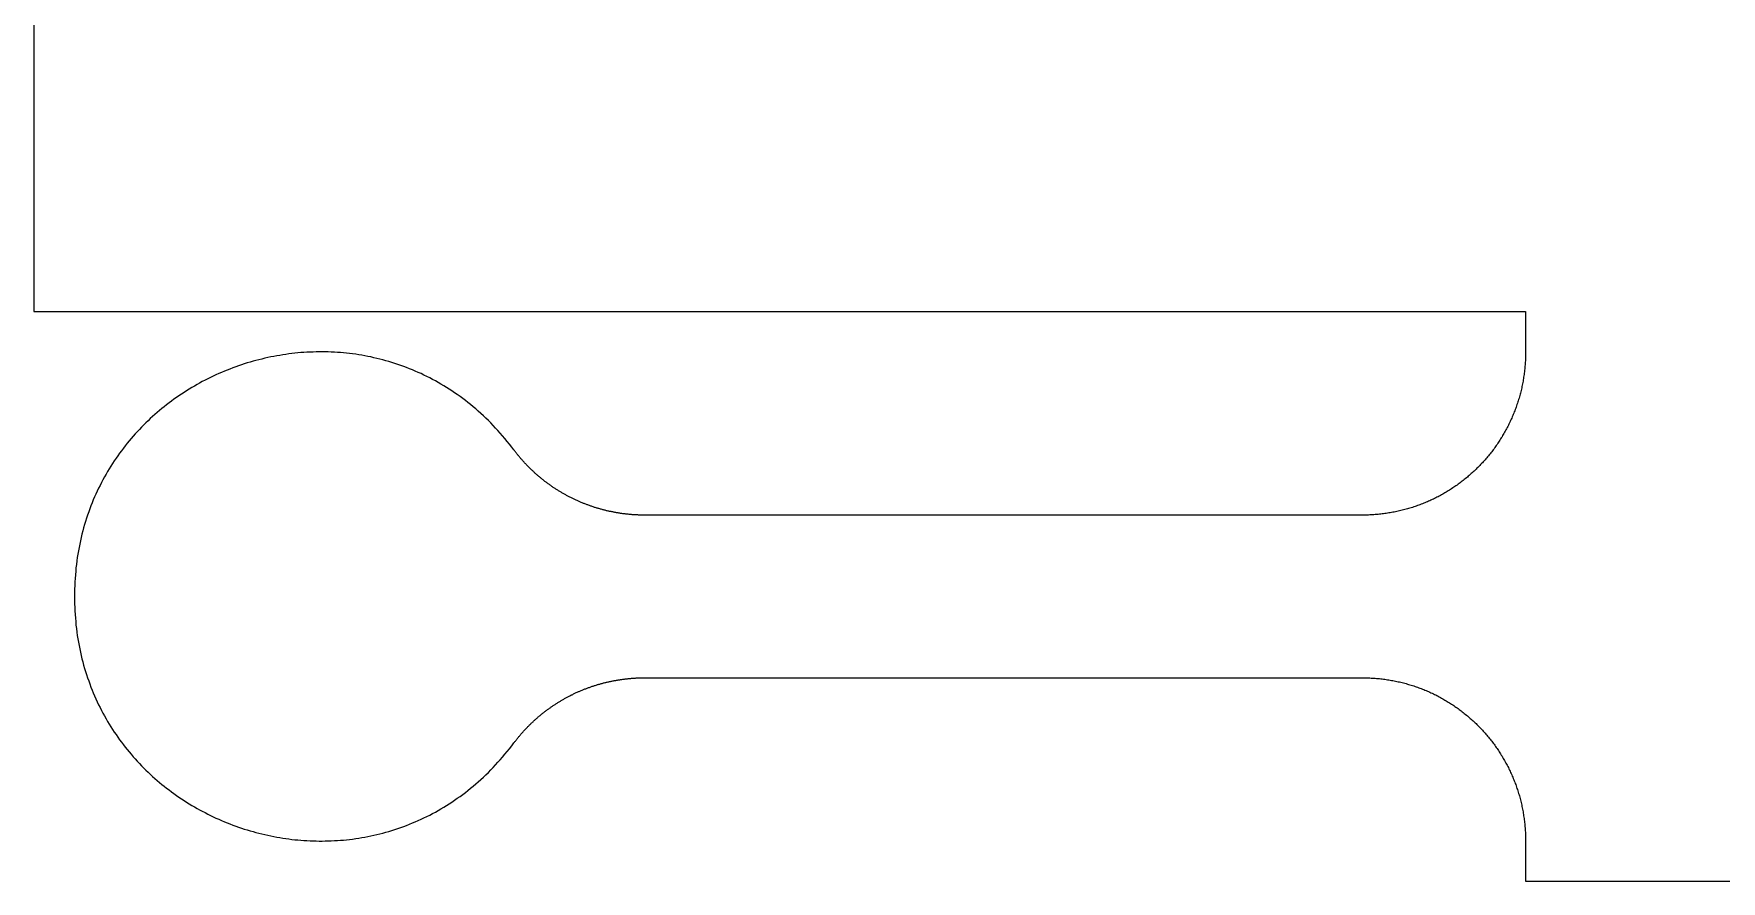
# Model space of a CAD drawing. Extents: x -13 to 43.9, y 40.3 to 95.3.
# Drawn here: x -13 to 7.73, y 40.25 to 50.67 of the extents above; entities that cross this region are included whole.
import ezdxf

# ---------------------------------------------------------------- set-up
doc = ezdxf.new("R2010")
doc.units = 0
doc.layers.get('0').update_dxf_attribs({"linetype": 'CONTINUOUS'})

msp = doc.modelspace()

# ---------------------------------------------------------------- linework, layer by layer
at = {"color": 7}
for points in [[(5.328, 40.75), (5.328, 40.25), (33.896, 40.25), (33.896, 47.25), (40.796, 47.25), (40.796, 60.3), (43.896, 60.3), (43.896, 75.2), (40.796, 75.2), (40.796, 95.25), (36.328, 95.25), (36.328, 94.75)], [(-13, 92.25), (-13, 47.25), (5.328, 47.25), (5.328, 46.75)], [(-9.569, 46.754), (-9.606, 46.753), (-9.644, 46.751), (-9.681, 46.749), (-9.718, 46.746), (-9.756, 46.742), (-9.793, 46.739), (-9.83, 46.735), (-9.867, 46.73), (-9.904, 46.725), (-9.941, 46.719), (-9.978, 46.713), (-10.015, 46.707), (-10.051, 46.7), (-10.088, 46.693), (-10.125, 46.685), (-10.161, 46.677), (-10.197, 46.668), (-10.234, 46.659), (-10.27, 46.65), (-10.306, 46.64), (-10.342, 46.63), (-10.378, 46.619), (-10.413, 46.608), (-10.449, 46.596)], [(-8.674, 46.647), (-8.71, 46.657), (-8.747, 46.667), (-8.784, 46.676), (-8.821, 46.684), (-8.858, 46.693), (-8.895, 46.7), (-8.932, 46.707), (-8.97, 46.714), (-9.007, 46.72), (-9.044, 46.726), (-9.082, 46.731), (-9.119, 46.735), (-9.156, 46.739), (-9.194, 46.743), (-9.231, 46.746), (-9.269, 46.749), (-9.306, 46.751), (-9.344, 46.753), (-9.381, 46.755), (-9.419, 46.755), (-9.456, 46.756), (-9.494, 46.756), (-9.531, 46.755), (-9.569, 46.754)], [(5.328, 46.75), (5.328, 46.733), (5.328, 46.716), (5.328, 46.698), (5.327, 46.681), (5.327, 46.664), (5.326, 46.647), (5.325, 46.63), (5.324, 46.613), (5.323, 46.596), (5.321, 46.579), (5.32, 46.562), (5.318, 46.546), (5.316, 46.529), (5.314, 46.512), (5.312, 46.495), (5.31, 46.479), (5.308, 46.462), (5.305, 46.445), (5.303, 46.429), (5.3, 46.412), (5.297, 46.396), (5.294, 46.38), (5.291, 46.363), (5.288, 46.347)], [(-10.449, 46.596), (-10.484, 46.584), (-10.519, 46.572), (-10.554, 46.559), (-10.589, 46.545), (-10.624, 46.532), (-10.658, 46.518), (-10.693, 46.503), (-10.727, 46.488), (-10.761, 46.473), (-10.795, 46.457), (-10.829, 46.441), (-10.862, 46.424), (-10.896, 46.407), (-10.929, 46.39), (-10.962, 46.372), (-10.994, 46.354), (-11.027, 46.336), (-11.059, 46.317), (-11.091, 46.297), (-11.123, 46.277), (-11.154, 46.257), (-11.186, 46.237), (-11.217, 46.216), (-11.247, 46.195)], [(-7.829, 46.253), (-7.862, 46.276), (-7.896, 46.298), (-7.929, 46.319), (-7.963, 46.34), (-7.997, 46.36), (-8.032, 46.38), (-8.066, 46.399), (-8.101, 46.418), (-8.135, 46.436), (-8.17, 46.454), (-8.206, 46.471), (-8.241, 46.488), (-8.276, 46.504), (-8.312, 46.519), (-8.347, 46.534), (-8.383, 46.549), (-8.419, 46.563), (-8.455, 46.577), (-8.491, 46.59), (-8.528, 46.602), (-8.564, 46.614), (-8.6, 46.626), (-8.637, 46.637), (-8.674, 46.647)], [(-7.1, 45.55), (-7.127, 45.586), (-7.155, 45.621), (-7.182, 45.656), (-7.211, 45.69), (-7.239, 45.723), (-7.268, 45.756), (-7.297, 45.788), (-7.326, 45.82), (-7.356, 45.851), (-7.385, 45.882), (-7.415, 45.912), (-7.446, 45.942), (-7.476, 45.971), (-7.507, 45.999), (-7.538, 46.027), (-7.57, 46.054), (-7.601, 46.081), (-7.633, 46.107), (-7.665, 46.133), (-7.697, 46.158), (-7.73, 46.183), (-7.763, 46.207), (-7.796, 46.23), (-7.829, 46.253)], [(5.288, 46.347), (5.284, 46.331), (5.281, 46.314), (5.277, 46.298), (5.273, 46.282), (5.27, 46.266), (5.265, 46.25), (5.261, 46.234), (5.257, 46.218), (5.253, 46.202), (5.248, 46.187), (5.243, 46.171), (5.239, 46.155), (5.234, 46.14), (5.229, 46.124), (5.223, 46.109), (5.218, 46.093), (5.213, 46.078), (5.207, 46.062), (5.201, 46.047), (5.196, 46.032), (5.19, 46.017), (5.184, 46.002), (5.178, 45.986), (5.171, 45.972)], [(-11.247, 46.195), (-11.278, 46.173), (-11.308, 46.151), (-11.338, 46.128), (-11.368, 46.106), (-11.397, 46.082), (-11.427, 46.059), (-11.456, 46.035), (-11.484, 46.01), (-11.513, 45.986), (-11.541, 45.961), (-11.568, 45.935), (-11.596, 45.909), (-11.623, 45.883), (-11.65, 45.857), (-11.676, 45.83), (-11.702, 45.803), (-11.728, 45.775), (-11.754, 45.747), (-11.779, 45.719), (-11.804, 45.69), (-11.828, 45.661), (-11.852, 45.632), (-11.876, 45.602), (-11.899, 45.572)], [(5.171, 45.972), (5.165, 45.957), (5.158, 45.942), (5.152, 45.927), (5.145, 45.912), (5.138, 45.898), (5.131, 45.883), (5.124, 45.868), (5.117, 45.854), (5.11, 45.839), (5.102, 45.825), (5.095, 45.811), (5.087, 45.797), (5.079, 45.783), (5.071, 45.768), (5.063, 45.754), (5.055, 45.741), (5.047, 45.727), (5.039, 45.713), (5.03, 45.699), (5.022, 45.686), (5.013, 45.672), (5.005, 45.659), (4.996, 45.645), (4.987, 45.632)], [(4.987, 45.632), (4.978, 45.619), (4.969, 45.605), (4.959, 45.592), (4.95, 45.579), (4.941, 45.566), (4.931, 45.553), (4.921, 45.541), (4.912, 45.528), (4.902, 45.515), (4.892, 45.503), (4.882, 45.49), (4.872, 45.478), (4.861, 45.465), (4.851, 45.453), (4.841, 45.441), (4.83, 45.429), (4.82, 45.417), (4.809, 45.405), (4.798, 45.393), (4.787, 45.382), (4.776, 45.37), (4.765, 45.359), (4.754, 45.347), (4.743, 45.336)], [(-11.899, 45.572), (-11.922, 45.541), (-11.945, 45.511), (-11.967, 45.479), (-11.989, 45.448), (-12.011, 45.416), (-12.032, 45.384), (-12.052, 45.352), (-12.073, 45.319), (-12.092, 45.286), (-12.112, 45.252), (-12.131, 45.218), (-12.15, 45.184), (-12.168, 45.15), (-12.186, 45.115), (-12.203, 45.08), (-12.22, 45.044), (-12.236, 45.009), (-12.252, 44.973), (-12.268, 44.936), (-12.283, 44.9), (-12.298, 44.863), (-12.312, 44.825), (-12.325, 44.788), (-12.339, 44.75)], [(-6.949, 45.371), (-6.955, 45.378), (-6.962, 45.385), (-6.969, 45.392), (-6.975, 45.399), (-6.982, 45.407), (-6.988, 45.414), (-6.995, 45.421), (-7.001, 45.428), (-7.008, 45.436), (-7.014, 45.443), (-7.02, 45.451), (-7.027, 45.458), (-7.033, 45.465), (-7.039, 45.473), (-7.045, 45.481), (-7.052, 45.488), (-7.058, 45.496), (-7.064, 45.503), (-7.07, 45.511), (-7.076, 45.519), (-7.082, 45.527), (-7.088, 45.534), (-7.094, 45.542), (-7.1, 45.55)], [(-6.779, 45.213), (-6.787, 45.219), (-6.794, 45.225), (-6.801, 45.231), (-6.809, 45.237), (-6.816, 45.244), (-6.823, 45.25), (-6.83, 45.257), (-6.838, 45.263), (-6.845, 45.27), (-6.852, 45.276), (-6.859, 45.283), (-6.866, 45.289), (-6.873, 45.296), (-6.88, 45.302), (-6.887, 45.309), (-6.894, 45.316), (-6.901, 45.323), (-6.908, 45.329), (-6.915, 45.336), (-6.922, 45.343), (-6.928, 45.35), (-6.935, 45.357), (-6.942, 45.364), (-6.949, 45.371)], [(-6.594, 45.076), (-6.602, 45.081), (-6.61, 45.086), (-6.618, 45.091), (-6.626, 45.097), (-6.634, 45.102), (-6.641, 45.108), (-6.649, 45.113), (-6.657, 45.119), (-6.665, 45.124), (-6.673, 45.13), (-6.681, 45.136), (-6.688, 45.141), (-6.696, 45.147), (-6.704, 45.153), (-6.711, 45.159), (-6.719, 45.164), (-6.727, 45.17), (-6.734, 45.176), (-6.742, 45.182), (-6.749, 45.188), (-6.757, 45.194), (-6.764, 45.2), (-6.772, 45.206), (-6.779, 45.213)], [(4.743, 45.336), (4.731, 45.325), (4.72, 45.313), (4.708, 45.302), (4.697, 45.291), (4.685, 45.28), (4.673, 45.27), (4.661, 45.259), (4.649, 45.248), (4.637, 45.238), (4.625, 45.227), (4.613, 45.217), (4.601, 45.207), (4.588, 45.197), (4.576, 45.187), (4.563, 45.177), (4.551, 45.167), (4.538, 45.157), (4.525, 45.147), (4.512, 45.138), (4.499, 45.128), (4.486, 45.119), (4.473, 45.11), (4.46, 45.101), (4.447, 45.092)], [(-6.394, 44.961), (-6.403, 44.965), (-6.412, 44.97), (-6.42, 44.974), (-6.429, 44.979), (-6.437, 44.983), (-6.445, 44.988), (-6.454, 44.992), (-6.462, 44.997), (-6.471, 45.001), (-6.479, 45.006), (-6.487, 45.011), (-6.496, 45.015), (-6.504, 45.02), (-6.512, 45.025), (-6.521, 45.03), (-6.529, 45.035), (-6.537, 45.04), (-6.545, 45.045), (-6.553, 45.05), (-6.561, 45.055), (-6.57, 45.06), (-6.578, 45.065), (-6.586, 45.07), (-6.594, 45.076)], [(4.447, 45.092), (4.433, 45.083), (4.42, 45.074), (4.406, 45.065), (4.393, 45.056), (4.379, 45.048), (4.366, 45.04), (4.352, 45.031), (4.338, 45.023), (4.324, 45.015), (4.31, 45.007), (4.296, 44.999), (4.282, 44.991), (4.268, 44.984), (4.253, 44.976), (4.239, 44.969), (4.225, 44.961), (4.21, 44.954), (4.196, 44.947), (4.181, 44.94), (4.166, 44.933), (4.152, 44.927), (4.137, 44.92), (4.122, 44.914), (4.107, 44.907)], [(-6.183, 44.87), (-6.192, 44.874), (-6.201, 44.877), (-6.21, 44.88), (-6.219, 44.884), (-6.228, 44.887), (-6.237, 44.891), (-6.246, 44.894), (-6.255, 44.898), (-6.264, 44.902), (-6.273, 44.905), (-6.281, 44.909), (-6.29, 44.913), (-6.299, 44.917), (-6.308, 44.92), (-6.317, 44.924), (-6.325, 44.928), (-6.334, 44.932), (-6.343, 44.936), (-6.351, 44.94), (-6.36, 44.944), (-6.369, 44.948), (-6.377, 44.953), (-6.386, 44.957), (-6.394, 44.961)], [(-5.962, 44.804), (-5.972, 44.806), (-5.981, 44.809), (-5.991, 44.811), (-6, 44.813), (-6.009, 44.816), (-6.018, 44.818), (-6.028, 44.821), (-6.037, 44.823), (-6.046, 44.826), (-6.056, 44.829), (-6.065, 44.831), (-6.074, 44.834), (-6.083, 44.837), (-6.092, 44.84), (-6.102, 44.843), (-6.111, 44.845), (-6.12, 44.848), (-6.129, 44.851), (-6.138, 44.854), (-6.147, 44.858), (-6.156, 44.861), (-6.165, 44.864), (-6.174, 44.867), (-6.183, 44.87)], [(-5.734, 44.764), (-5.744, 44.765), (-5.753, 44.766), (-5.763, 44.767), (-5.773, 44.769), (-5.782, 44.77), (-5.792, 44.771), (-5.801, 44.773), (-5.811, 44.774), (-5.82, 44.776), (-5.83, 44.777), (-5.84, 44.779), (-5.849, 44.781), (-5.859, 44.782), (-5.868, 44.784), (-5.878, 44.786), (-5.887, 44.788), (-5.897, 44.79), (-5.906, 44.792), (-5.915, 44.794), (-5.925, 44.796), (-5.934, 44.798), (-5.944, 44.8), (-5.953, 44.802), (-5.962, 44.804)], [(3.731, 44.791), (3.715, 44.787), (3.699, 44.784), (3.682, 44.781), (3.666, 44.778), (3.65, 44.776), (3.633, 44.773), (3.616, 44.771), (3.6, 44.768), (3.583, 44.766), (3.566, 44.764), (3.55, 44.762), (3.533, 44.76), (3.516, 44.759), (3.499, 44.757), (3.482, 44.756), (3.465, 44.755), (3.448, 44.754), (3.431, 44.753), (3.414, 44.752), (3.397, 44.751), (3.38, 44.751), (3.363, 44.75), (3.346, 44.75), (3.328, 44.75)], [(4.107, 44.907), (4.092, 44.901), (4.077, 44.895), (4.062, 44.889), (4.047, 44.883), (4.031, 44.877), (4.016, 44.871), (4.001, 44.866), (3.985, 44.86), (3.97, 44.855), (3.954, 44.85), (3.939, 44.845), (3.923, 44.84), (3.907, 44.835), (3.892, 44.83), (3.876, 44.826), (3.86, 44.821), (3.844, 44.817), (3.828, 44.813), (3.812, 44.809), (3.796, 44.805), (3.78, 44.801), (3.764, 44.798), (3.748, 44.794), (3.731, 44.791)], [(-12.339, 44.75), (-12.351, 44.711), (-12.364, 44.673), (-12.375, 44.634), (-12.387, 44.595), (-12.397, 44.555), (-12.408, 44.515), (-12.417, 44.475), (-12.426, 44.435), (-12.435, 44.394), (-12.443, 44.353), (-12.451, 44.312), (-12.458, 44.271), (-12.465, 44.229), (-12.471, 44.187), (-12.476, 44.144), (-12.481, 44.102), (-12.485, 44.059), (-12.489, 44.015), (-12.492, 43.972), (-12.495, 43.928), (-12.497, 43.884), (-12.499, 43.84), (-12.499, 43.795), (-12.5, 43.75)], [(-5.5, 44.75), (-5.51, 44.75), (-5.52, 44.75), (-5.529, 44.75), (-5.539, 44.75), (-5.549, 44.751), (-5.559, 44.751), (-5.569, 44.751), (-5.578, 44.752), (-5.588, 44.752), (-5.598, 44.752), (-5.608, 44.753), (-5.618, 44.753), (-5.627, 44.754), (-5.637, 44.755), (-5.647, 44.755), (-5.657, 44.756), (-5.666, 44.757), (-5.676, 44.758), (-5.686, 44.759), (-5.695, 44.76), (-5.705, 44.761), (-5.715, 44.762), (-5.724, 44.763), (-5.734, 44.764)], [(3.328, 44.75), (-5.5, 44.75)], [(-12.5, 43.75), (-12.499, 43.705), (-12.499, 43.66), (-12.497, 43.616), (-12.495, 43.572), (-12.492, 43.528), (-12.489, 43.485), (-12.485, 43.441), (-12.481, 43.398), (-12.476, 43.356), (-12.471, 43.313), (-12.465, 43.271), (-12.458, 43.229), (-12.451, 43.188), (-12.443, 43.147), (-12.435, 43.106), (-12.426, 43.065), (-12.417, 43.025), (-12.408, 42.985), (-12.397, 42.945), (-12.387, 42.905), (-12.375, 42.866), (-12.364, 42.827), (-12.351, 42.789), (-12.339, 42.75)], [(-12.339, 42.75), (-12.325, 42.712), (-12.312, 42.675), (-12.298, 42.637), (-12.283, 42.6), (-12.268, 42.564), (-12.252, 42.527), (-12.236, 42.491), (-12.22, 42.456), (-12.203, 42.42), (-12.186, 42.385), (-12.168, 42.35), (-12.15, 42.316), (-12.131, 42.282), (-12.112, 42.248), (-12.092, 42.214), (-12.073, 42.181), (-12.052, 42.148), (-12.032, 42.116), (-12.011, 42.084), (-11.989, 42.052), (-11.967, 42.021), (-11.945, 41.989), (-11.922, 41.959), (-11.899, 41.928)], [(-5.962, 42.696), (-5.953, 42.698), (-5.944, 42.7), (-5.934, 42.702), (-5.925, 42.704), (-5.915, 42.706), (-5.906, 42.708), (-5.897, 42.71), (-5.887, 42.712), (-5.878, 42.714), (-5.868, 42.716), (-5.859, 42.718), (-5.849, 42.719), (-5.84, 42.721), (-5.83, 42.723), (-5.82, 42.724), (-5.811, 42.726), (-5.801, 42.727), (-5.792, 42.729), (-5.782, 42.73), (-5.773, 42.731), (-5.763, 42.733), (-5.753, 42.734), (-5.744, 42.735), (-5.734, 42.736)], [(-5.734, 42.736), (-5.724, 42.737), (-5.715, 42.738), (-5.705, 42.739), (-5.695, 42.74), (-5.686, 42.741), (-5.676, 42.742), (-5.666, 42.743), (-5.657, 42.744), (-5.647, 42.745), (-5.637, 42.745), (-5.627, 42.746), (-5.618, 42.747), (-5.608, 42.747), (-5.598, 42.748), (-5.588, 42.748), (-5.578, 42.748), (-5.569, 42.749), (-5.559, 42.749), (-5.549, 42.749), (-5.539, 42.75), (-5.529, 42.75), (-5.52, 42.75), (-5.51, 42.75), (-5.5, 42.75)], [(-5.5, 42.75), (3.328, 42.75)], [(3.328, 42.75), (3.346, 42.75), (3.363, 42.75), (3.38, 42.749), (3.397, 42.749), (3.414, 42.748), (3.431, 42.747), (3.448, 42.746), (3.465, 42.745), (3.482, 42.744), (3.499, 42.743), (3.516, 42.741), (3.533, 42.74), (3.55, 42.738), (3.566, 42.736), (3.583, 42.734), (3.6, 42.732), (3.616, 42.729), (3.633, 42.727), (3.65, 42.724), (3.666, 42.722), (3.682, 42.719), (3.699, 42.716), (3.715, 42.713), (3.731, 42.709)], [(3.731, 42.709), (3.748, 42.706), (3.764, 42.702), (3.78, 42.699), (3.796, 42.695), (3.812, 42.691), (3.828, 42.687), (3.844, 42.683), (3.86, 42.679), (3.876, 42.674), (3.892, 42.67), (3.907, 42.665), (3.923, 42.66), (3.939, 42.655), (3.954, 42.65), (3.97, 42.645), (3.985, 42.64), (4.001, 42.634), (4.016, 42.629), (4.031, 42.623), (4.047, 42.617), (4.062, 42.611), (4.077, 42.605), (4.092, 42.599), (4.107, 42.593)], [(-6.594, 42.424), (-6.586, 42.43), (-6.578, 42.435), (-6.57, 42.44), (-6.561, 42.445), (-6.553, 42.45), (-6.545, 42.455), (-6.537, 42.46), (-6.529, 42.465), (-6.521, 42.47), (-6.512, 42.475), (-6.504, 42.48), (-6.496, 42.485), (-6.487, 42.489), (-6.479, 42.494), (-6.471, 42.499), (-6.462, 42.503), (-6.454, 42.508), (-6.445, 42.512), (-6.437, 42.517), (-6.429, 42.521), (-6.42, 42.526), (-6.412, 42.53), (-6.403, 42.535), (-6.394, 42.539)], [(-6.394, 42.539), (-6.386, 42.543), (-6.377, 42.547), (-6.369, 42.552), (-6.36, 42.556), (-6.351, 42.56), (-6.343, 42.564), (-6.334, 42.568), (-6.325, 42.572), (-6.317, 42.576), (-6.308, 42.58), (-6.299, 42.583), (-6.29, 42.587), (-6.281, 42.591), (-6.273, 42.595), (-6.264, 42.598), (-6.255, 42.602), (-6.246, 42.606), (-6.237, 42.609), (-6.228, 42.613), (-6.219, 42.616), (-6.21, 42.62), (-6.201, 42.623), (-6.192, 42.626), (-6.183, 42.63)], [(-6.183, 42.63), (-6.174, 42.633), (-6.165, 42.636), (-6.156, 42.639), (-6.147, 42.642), (-6.138, 42.646), (-6.129, 42.649), (-6.12, 42.652), (-6.111, 42.655), (-6.102, 42.657), (-6.092, 42.66), (-6.083, 42.663), (-6.074, 42.666), (-6.065, 42.669), (-6.056, 42.671), (-6.046, 42.674), (-6.037, 42.677), (-6.028, 42.679), (-6.018, 42.682), (-6.009, 42.684), (-6, 42.687), (-5.991, 42.689), (-5.981, 42.691), (-5.972, 42.694), (-5.962, 42.696)], [(4.107, 42.593), (4.122, 42.586), (4.137, 42.58), (4.152, 42.573), (4.166, 42.567), (4.181, 42.56), (4.196, 42.553), (4.21, 42.546), (4.225, 42.539), (4.239, 42.531), (4.253, 42.524), (4.268, 42.516), (4.282, 42.509), (4.296, 42.501), (4.31, 42.493), (4.324, 42.485), (4.338, 42.477), (4.352, 42.469), (4.366, 42.46), (4.379, 42.452), (4.393, 42.444), (4.406, 42.435), (4.42, 42.426), (4.433, 42.417), (4.447, 42.408)], [(-6.779, 42.287), (-6.772, 42.294), (-6.764, 42.3), (-6.757, 42.306), (-6.749, 42.312), (-6.742, 42.318), (-6.734, 42.324), (-6.727, 42.33), (-6.719, 42.336), (-6.711, 42.341), (-6.704, 42.347), (-6.696, 42.353), (-6.688, 42.359), (-6.681, 42.364), (-6.673, 42.37), (-6.665, 42.376), (-6.657, 42.381), (-6.649, 42.387), (-6.641, 42.392), (-6.634, 42.398), (-6.626, 42.403), (-6.618, 42.409), (-6.61, 42.414), (-6.602, 42.419), (-6.594, 42.424)], [(4.447, 42.408), (4.46, 42.399), (4.473, 42.39), (4.486, 42.381), (4.499, 42.372), (4.512, 42.362), (4.525, 42.353), (4.538, 42.343), (4.551, 42.333), (4.563, 42.323), (4.576, 42.313), (4.588, 42.303), (4.601, 42.293), (4.613, 42.283), (4.625, 42.273), (4.637, 42.262), (4.649, 42.252), (4.661, 42.241), (4.673, 42.23), (4.685, 42.22), (4.697, 42.209), (4.708, 42.198), (4.72, 42.187), (4.731, 42.175), (4.743, 42.164)], [(-7.1, 41.95), (-7.094, 41.958), (-7.088, 41.966), (-7.082, 41.973), (-7.076, 41.981), (-7.07, 41.989), (-7.064, 41.997), (-7.058, 42.004), (-7.052, 42.012), (-7.045, 42.019), (-7.039, 42.027), (-7.033, 42.034), (-7.027, 42.042), (-7.02, 42.049), (-7.014, 42.057), (-7.008, 42.064), (-7.001, 42.072), (-6.995, 42.079), (-6.988, 42.086), (-6.982, 42.093), (-6.975, 42.101), (-6.969, 42.108), (-6.962, 42.115), (-6.955, 42.122), (-6.949, 42.129)], [(-6.949, 42.129), (-6.942, 42.136), (-6.935, 42.143), (-6.928, 42.15), (-6.922, 42.157), (-6.915, 42.164), (-6.908, 42.171), (-6.901, 42.177), (-6.894, 42.184), (-6.887, 42.191), (-6.88, 42.198), (-6.873, 42.204), (-6.866, 42.211), (-6.859, 42.217), (-6.852, 42.224), (-6.845, 42.23), (-6.838, 42.237), (-6.83, 42.243), (-6.823, 42.25), (-6.816, 42.256), (-6.809, 42.263), (-6.801, 42.269), (-6.794, 42.275), (-6.787, 42.281), (-6.779, 42.287)], [(4.743, 42.164), (4.754, 42.153), (4.765, 42.141), (4.776, 42.13), (4.787, 42.118), (4.798, 42.107), (4.809, 42.095), (4.82, 42.083), (4.83, 42.071), (4.841, 42.059), (4.851, 42.047), (4.861, 42.034), (4.872, 42.022), (4.882, 42.01), (4.892, 41.997), (4.902, 41.985), (4.912, 41.972), (4.921, 41.959), (4.931, 41.947), (4.941, 41.934), (4.95, 41.921), (4.959, 41.908), (4.969, 41.895), (4.978, 41.881), (4.987, 41.868)], [(-11.899, 41.928), (-11.876, 41.898), (-11.852, 41.868), (-11.828, 41.839), (-11.804, 41.81), (-11.779, 41.781), (-11.754, 41.753), (-11.728, 41.725), (-11.702, 41.697), (-11.676, 41.67), (-11.65, 41.643), (-11.623, 41.617), (-11.596, 41.591), (-11.568, 41.565), (-11.541, 41.539), (-11.513, 41.514), (-11.484, 41.49), (-11.456, 41.465), (-11.427, 41.441), (-11.397, 41.418), (-11.368, 41.394), (-11.338, 41.372), (-11.308, 41.349), (-11.278, 41.327), (-11.247, 41.305)], [(-7.829, 41.247), (-7.796, 41.27), (-7.763, 41.293), (-7.73, 41.317), (-7.697, 41.342), (-7.665, 41.367), (-7.633, 41.393), (-7.601, 41.419), (-7.57, 41.446), (-7.538, 41.473), (-7.507, 41.501), (-7.476, 41.529), (-7.446, 41.558), (-7.415, 41.588), (-7.385, 41.618), (-7.356, 41.649), (-7.326, 41.68), (-7.297, 41.712), (-7.268, 41.744), (-7.239, 41.777), (-7.211, 41.81), (-7.182, 41.844), (-7.155, 41.879), (-7.127, 41.914), (-7.1, 41.95)], [(4.987, 41.868), (4.996, 41.855), (5.005, 41.841), (5.013, 41.828), (5.022, 41.814), (5.03, 41.801), (5.039, 41.787), (5.047, 41.773), (5.055, 41.759), (5.063, 41.746), (5.071, 41.732), (5.079, 41.717), (5.087, 41.703), (5.095, 41.689), (5.102, 41.675), (5.11, 41.661), (5.117, 41.646), (5.124, 41.632), (5.131, 41.617), (5.138, 41.602), (5.145, 41.588), (5.152, 41.573), (5.158, 41.558), (5.165, 41.543), (5.171, 41.528)], [(5.171, 41.528), (5.178, 41.514), (5.184, 41.498), (5.19, 41.483), (5.196, 41.468), (5.201, 41.453), (5.207, 41.438), (5.213, 41.422), (5.218, 41.407), (5.223, 41.391), (5.229, 41.376), (5.234, 41.36), (5.239, 41.345), (5.243, 41.329), (5.248, 41.313), (5.253, 41.298), (5.257, 41.282), (5.261, 41.266), (5.265, 41.25), (5.27, 41.234), (5.273, 41.218), (5.277, 41.202), (5.281, 41.186), (5.284, 41.169), (5.288, 41.153)], [(-11.247, 41.305), (-11.217, 41.284), (-11.186, 41.263), (-11.154, 41.243), (-11.123, 41.223), (-11.091, 41.203), (-11.059, 41.183), (-11.027, 41.164), (-10.994, 41.146), (-10.962, 41.128), (-10.929, 41.11), (-10.896, 41.093), (-10.862, 41.076), (-10.829, 41.059), (-10.795, 41.043), (-10.761, 41.027), (-10.727, 41.012), (-10.693, 40.997), (-10.658, 40.982), (-10.624, 40.968), (-10.589, 40.955), (-10.554, 40.941), (-10.519, 40.928), (-10.484, 40.916), (-10.449, 40.904)], [(-8.674, 40.853), (-8.637, 40.863), (-8.6, 40.874), (-8.564, 40.886), (-8.528, 40.898), (-8.491, 40.91), (-8.455, 40.923), (-8.419, 40.937), (-8.383, 40.951), (-8.347, 40.966), (-8.312, 40.981), (-8.276, 40.996), (-8.241, 41.012), (-8.206, 41.029), (-8.17, 41.046), (-8.135, 41.064), (-8.101, 41.082), (-8.066, 41.101), (-8.032, 41.12), (-7.997, 41.14), (-7.963, 41.16), (-7.929, 41.181), (-7.896, 41.202), (-7.862, 41.224), (-7.829, 41.247)], [(5.288, 41.153), (5.291, 41.137), (5.294, 41.12), (5.297, 41.104), (5.3, 41.088), (5.303, 41.071), (5.305, 41.055), (5.308, 41.038), (5.31, 41.021), (5.312, 41.005), (5.314, 40.988), (5.316, 40.971), (5.318, 40.954), (5.32, 40.938), (5.321, 40.921), (5.323, 40.904), (5.324, 40.887), (5.325, 40.87), (5.326, 40.853), (5.327, 40.836), (5.327, 40.819), (5.328, 40.802), (5.328, 40.784), (5.328, 40.767), (5.328, 40.75)], [(-10.449, 40.904), (-10.413, 40.892), (-10.378, 40.881), (-10.342, 40.87), (-10.306, 40.86), (-10.27, 40.85), (-10.234, 40.841), (-10.197, 40.832), (-10.161, 40.823), (-10.125, 40.815), (-10.088, 40.807), (-10.051, 40.8), (-10.015, 40.793), (-9.978, 40.787), (-9.941, 40.781), (-9.904, 40.775), (-9.867, 40.77), (-9.83, 40.765), (-9.793, 40.761), (-9.756, 40.758), (-9.718, 40.754), (-9.681, 40.751), (-9.644, 40.749), (-9.606, 40.747), (-9.569, 40.746)], [(-9.569, 40.746), (-9.531, 40.745), (-9.494, 40.744), (-9.456, 40.744), (-9.419, 40.745), (-9.381, 40.745), (-9.344, 40.747), (-9.306, 40.749), (-9.269, 40.751), (-9.231, 40.754), (-9.194, 40.757), (-9.156, 40.761), (-9.119, 40.765), (-9.082, 40.769), (-9.044, 40.774), (-9.007, 40.78), (-8.97, 40.786), (-8.932, 40.793), (-8.895, 40.8), (-8.858, 40.807), (-8.821, 40.816), (-8.784, 40.824), (-8.747, 40.833), (-8.71, 40.843), (-8.674, 40.853)]]:
    msp.add_lwpolyline(points, dxfattribs=at)

doc.saveas('drawing.dxf')
